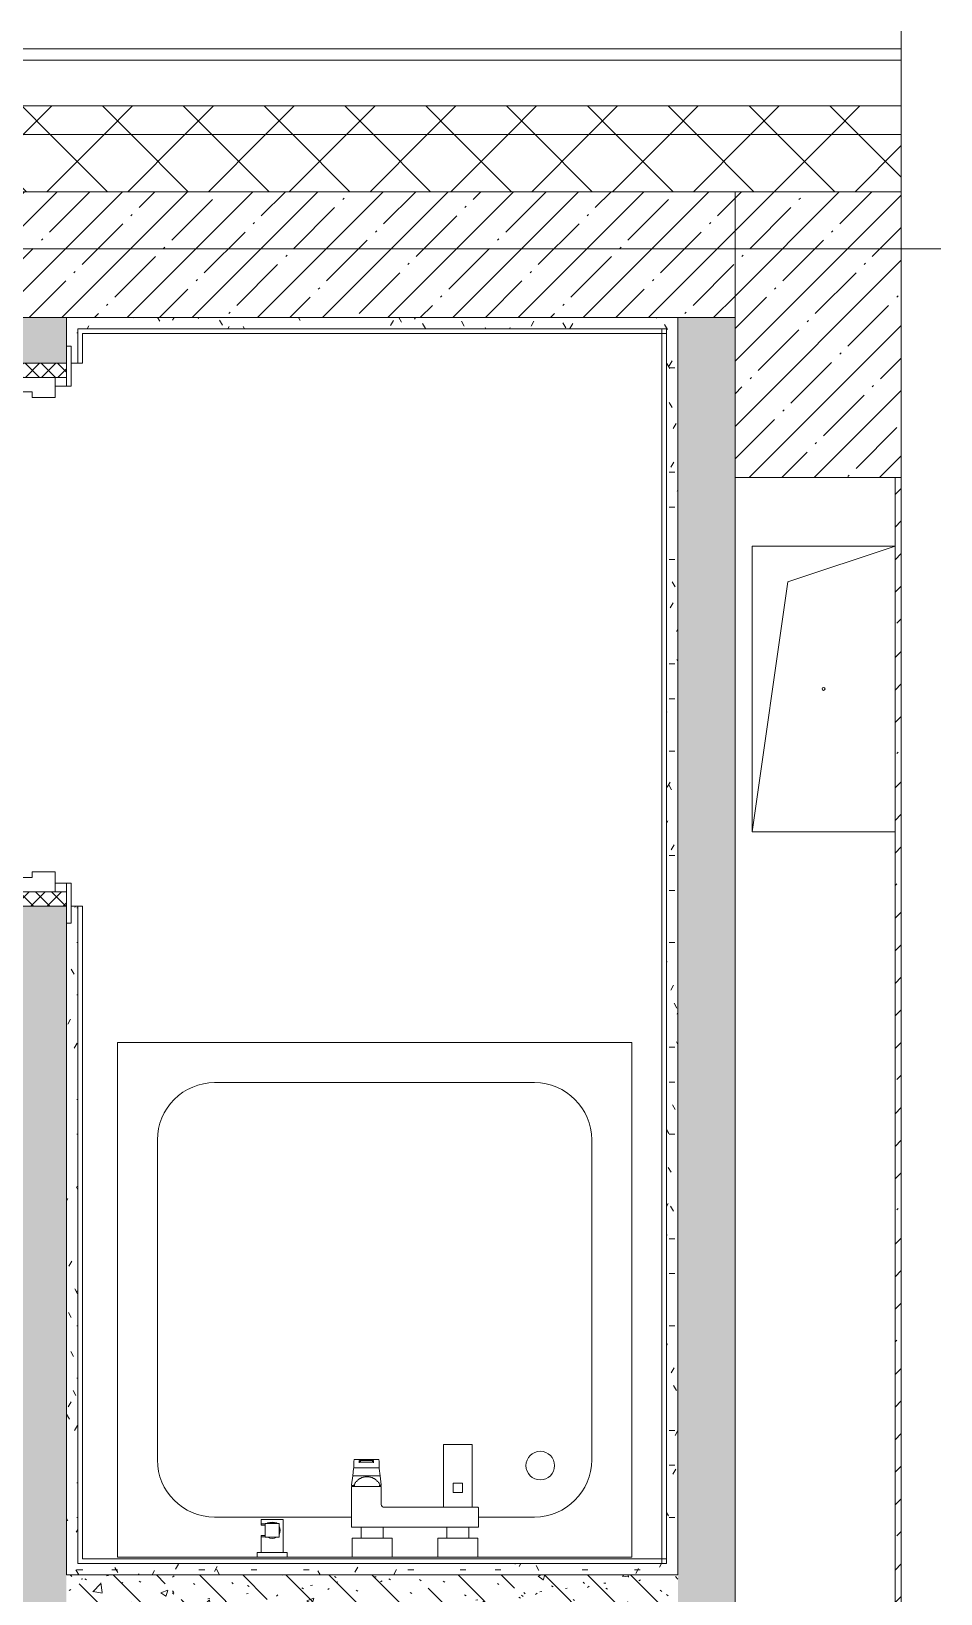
# Model space of a CAD drawing. Header units: millimetres. Extents: x 35840 to 252964, y -8553 to 29000.
# Drawn here: x 82968 to 84560, y 24647 to 27381 of the extents above; entities that cross this region are included whole.
import ezdxf

# ---------------------------------------------------------------- set-up
doc = ezdxf.new("R2010")
doc.units = ezdxf.units.MM
for name, color, linetype, lineweight in [('A-DETL-GENF', 7, 'Continuous', 9), ('A-DOOR', 7, 'Continuous', 9), ('A-DOOR-FRAM-2', 7, 'Continuous', 9), ('A-GENM', 7, 'Continuous', 9), ('A-WALL', 7, 'Continuous', 9), ('I-WALL', 7, 'Continuous', 9), ('S-COLS', 7, 'Continuous', 9), ('Оси', 7, 'Continuous', 9)]:
    doc.layers.add(name, color=color, linetype=linetype, lineweight=lineweight)
for name, color, linetype, lineweight, true_color in [('A-DOOR-1', 7, 'Continuous', 9, 0xc0c0c0), ('A-DOOR-FRAM-1', 7, 'Continuous', 9, 0xc0c0c0), ('A-WALL-1', 9, 'Continuous', 9, 0x808080), ('A-WALL-FNSH-1', 9, 'Continuous', 9, 0x808080), ('P-SANR-FIXT-1', 9, 'Continuous', 13, 0x808080)]:
    doc.layers.add(name, color=color, linetype=linetype, lineweight=lineweight, true_color=true_color)
pattern_1 = [(45, (600, 0), (-57.02463, 57.02463), []), (45, (657.025, 0), (-57.02463, 57.02463), [100.806, -20.161, 3.353, -16.808])]
pattern_2 = [(135, (600, 0), (-75.43415, -75.43415), [106.68, -17.78, 3.556, -17.78]), (135, (600, 75.39), (-75.43415, -75.43415), []), (50, (600, 0), (127.52922, -11.15758), [13.335, -146.685]), (355, (600, 0), (-24.66966, 133.74002), [10.668, -117.348]), (100.451, (610.63, -0.93), (102.85973, 122.58178), [11.333, -124.663]), (46.184, (600, 35.56), (189.75516, -29.43036), [20.002, -220.027]), (96.636, (615.81, 33.1), (166.1822, 173.1996), [17, -186.995]), (351.184, (600, 35.56), (166.18393, 173.19757), [16.002, -176.022]), (21, (617.78, 26.67), (106.13027, -71.58603), [13.335, -146.685]), (326, (617.78, 26.67), (43.26188, 128.93175), [10.668, -117.348]), (71.451, (626.62, 20.7), (149.39198, 57.34505), [11.333, -124.663]), (37.5, (600, 0), (2.162228, 59.188357), [3.353, -112.573, 3.353, -115.773, -117.792]), (37.5, (600, 0), (2.162228, 59.188357), [-235.052, 3.353, -114.44]), (7.5, (600, 0), (46.773857, 70.126152), [3.353, -64.567, 3.353, -109.906, -44.894]), (7.5, (600, 0), (46.773857, 70.126152), [-181.178, 3.353, -41.542]), (327.5, (560.35, 0), (94.91367, -4.010093), [3.353, -41.097, 3.353, -135.331, -184.023]), (327.5, (560.35, 0), (94.91367, -4.010093), [-183.134, 3.353, -180.67]), (317.5, (542.57, 0), (103.69057, 17.79882), [3.353, -54.432, 3.353, -88.748, -130.683]), (317.5, (542.57, 0), (103.69057, 17.79882), [-149.885, 3.353, -127.33])]
pattern_3 = [(45, (600, 0), (-70.71068, 70.71068), []), (135, (600, 0), (-70.71068, -70.71068), [])]
pattern_4 = [(0, (600, 0), (121.92, 30.48), [10.058, -81.382, 10.058, -81.382, -487.68]), (0, (600, 0), (121.92, 30.48), [-182.88, 10.058, -172.822, 10.058, -81.382, -213.36]), (0, (600, 0), (121.92, 30.48), [-457.2, 10.058, -50.902, 10.058, -142.342]), (120, (645.72, 15.24), (-87.356454, 90.345817), [10.058, -81.382, 10.058, -81.382, -487.68]), (120, (645.72, 15.24), (-87.356454, 90.345817), [-182.88, 10.058, -172.822, 10.058, -81.382, -213.36]), (120, (645.72, 15.24), (-87.356454, 90.345817), [-457.2, 10.058, -50.902, 10.058, -142.342]), (240, (660.96, 76.2), (-34.563546, -120.825817), [10.058, -81.382, 10.058, -81.382, -487.68]), (240, (660.96, 76.2), (-34.563546, -120.825817), [-182.88, 10.058, -172.822, 10.058, -81.382, -213.36]), (240, (660.96, 76.2), (-34.563546, -120.825817), [-457.2, 10.058, -50.902, 10.058, -142.342])]

# ---------------------------------------------------------------- blocks, each defined once
blk = doc.blocks.new('110_Дверь_СКБ_1Ст_Внутренняя1 - Д-7_л__950x2100h_Туалет-32089464-План расстановки мебели и оборудования 1 этажа в осях 12-23')
at = {"layer": 'A-DOOR'}
h = blk.add_hatch(dxfattribs=at)
h.set_pattern_fill('FP_23', color=256, style=0, pattern_type=2)
h.set_pattern_definition([(135, (1826.41, 114.685), (-14.14214, -14.14214), []), (225, (1826.41, 114.685), (14.14214, -14.14214), [])])
h.paths.add_polyline_path([(462.5, -50), (487.5, -50), (487.5, 50), (462.5, 50)])
at = {"layer": 'A-DOOR-FRAM-2'}
h = blk.add_hatch(dxfattribs=at)
h.set_pattern_fill('FP_24', color=256, style=0, pattern_type=2)
h.set_pattern_definition([(45, (-296.384, 114.685), (-14.1421, 14.1421), []), (135, (-296.384, 114.685), (-14.1421, -14.1421), [])])
h.paths.add_polyline_path([(-462.5, -50), (-437.5, -50), (-437.5, 50), (-462.5, 50)])
at = {"layer": 'A-DOOR-1'}
for p, q in [((437.5, 900), (397.5, 900)), ((397.5, 900), (397.5, 50)), ((437.5, 50), (437.5, 900)), ((397.5, 50), (437.5, 50))]:
    blk.add_line(p, q, dxfattribs=at)
blk.add_arc((437.5, 50), 850, 90, 180, dxfattribs=at)
at = {"layer": 'A-DOOR-FRAM-1'}
for p, q in [((-422.5, 58), (-492.5, 58)), ((-492.5, 58), (-492.5, 50)), ((-422.5, 50), (-422.5, 58)), ((517.5, 58), (447.5, 58)), ((447.5, 58), (447.5, 50)), ((517.5, 50), (517.5, 58)), ((-492.5, 50), (-422.5, 50)), ((-437.5, 50), (-462.5, 50)), ((-462.5, 50), (-462.5, -50)), ((-412.5, 50), (-437.5, 50)), ((-437.5, 50), (-437.5, -30)), ((-437.5, -50), (-437.5, 50)), ((-422.5, 50), (-437.5, 50)), ((-437.5, 50), (-437.5, 49)), ((-437.5, 49), (-422.5, 49)), ((-422.5, 49), (-422.5, 50)), ((-412.5, 10), (-412.5, 50)), ((437.5, 50), (437.5, 10)), ((462.5, 50), (437.5, 50)), ((462.5, 50), (447.5, 50)), ((447.5, 50), (447.5, 49)), ((447.5, 50), (517.5, 50)), ((447.5, 49), (462.5, 49)), ((462.5, -30), (462.5, 50)), ((487.5, 50), (462.5, 50)), ((462.5, 50), (462.5, -50)), ((462.5, 49), (462.5, 50)), ((487.5, -50), (487.5, 50)), ((-402.5, 10), (-412.5, 10)), ((-402.5, -30), (-402.5, 10)), ((437.5, 10), (427.5, 10)), ((427.5, 10), (427.5, -30)), ((-422.5, -50), (-492.5, -50)), ((-492.5, -50), (-492.5, -58)), ((-462.5, -50), (-437.5, -50)), ((-437.5, -30), (-402.5, -30)), ((-422.5, -30), (-437.5, -30)), ((-437.5, -30), (-437.5, -50)), ((-437.5, -50), (-422.5, -50)), ((-422.5, -50), (-422.5, -30)), ((-422.5, -58), (-422.5, -50)), ((427.5, -30), (462.5, -30)), ((462.5, -30), (447.5, -30)), ((447.5, -30), (447.5, -50)), ((447.5, -50), (462.5, -50)), ((517.5, -50), (447.5, -50)), ((447.5, -50), (447.5, -58)), ((462.5, -50), (462.5, -30)), ((462.5, -50), (487.5, -50)), ((517.5, -58), (517.5, -50)), ((-492.5, -58), (-422.5, -58)), ((447.5, -58), (517.5, -58))]:
    blk.add_line(p, q, dxfattribs=at)
blk = doc.blocks.new('SND_Aquanet_Душевой поддон_HX108_Квадратный_С опорами_Сантехкомплект__$ - 900х900-18627870-План расстановки мебели и оборудования 1 этажа в осях 12-23')
at = {"layer": 'P-SANR-FIXT-1'}
for p, q in [((-180.8, 450), (-450, 450)), ((-450, 450), (-450, -450)), ((-30.8, 450), (-110.8, 450)), ((154.8, 450), (39.2, 450)), ((450, 450), (203.6, 450)), ((450, -450), (450, 450)), ((-280, 380), (-181.8, 380)), ((40.2, 380), (280, 380)), ((-380, -280), (-380, 280)), ((380, 280), (380, -280)), ((280, -380), (-280, -380)), ((-450, -450), (450, -450))]:
    blk.add_line(p, q, dxfattribs=at)
for centre, radius, start, end in [((-280, 280), 100, 90, 180), ((280, 280), 100, 0, 90), ((-290, 290), 25, 90, 270), ((-290, 290), 25, 270, 90), ((-280, -280), 100, 180, 270), ((280, -280), 100, 270, 0)]:
    blk.add_arc(centre, radius, start, end, dxfattribs=at)
blk = doc.blocks.new('GM_Отверстие прямоугольное _в плите_ - Отверстие-21613015-План расстановки мебели и оборудования 1 этажа в осях 12-23')
at = {"layer": 'A-GENM'}
for p, q in [((-125, -250), (-125, 250)), ((-125, 250), (125, 250)), ((125, 250), (-125, 250)), ((-125, 250), (-125, -250)), ((-62.5, 187.5), (125, 250)), ((-125, -250), (-62.5, 187.5)), ((125, -250), (-125, -250)), ((-125, -250), (125, -250))]:
    blk.add_line(p, q, dxfattribs=at)
for start, end in [(360, 180), (180, 360)]:
    blk.add_arc((0, 0), 2.5, start, end, dxfattribs=at)
blk = doc.blocks.new('Смеситель для ванны с душевым гарнитуром - Смеситель для ванны с душевым гарнитуром-V245-План расстановки мебели и оборудования 1 этажа в осях 12-23')
at = {"layer": 'P-SANR-FIXT-1'}
for p, q in [((83690, 24907.8), (83690, 24798.3)), ((83739.5, 24908.3), (83690.5, 24908.3)), ((83740, 24798.3), (83740, 24907.8)), ((83533.5, 24882.1), (83533, 24878.6)), ((83533, 24878.6), (83533, 24869.8)), ((83533.5, 24882.1), (83576.5, 24882.1)), ((83542.5, 24877.5), (83542.5, 24879.9)), ((83544.6, 24878.1), (83542.5, 24878.1)), ((83544.6, 24880.2), (83565.4, 24880.2)), ((83544.6, 24880.2), (83544.6, 24877.2)), ((83565.4, 24880.2), (83565.4, 24877.2)), ((83567.5, 24878.1), (83565.4, 24878.1)), ((83567.5, 24879.9), (83567.5, 24877.5)), ((83577, 24878.6), (83576.5, 24882.1)), ((83577, 24869.8), (83577, 24878.6)), ((83531, 24853), (83529.1, 24837.4)), ((83532.6, 24865.9), (83531, 24853)), ((83579, 24853), (83531, 24853)), ((83532.8, 24867.4), (83532.6, 24865.9)), ((83533.1, 24869.8), (83532.8, 24867.4)), ((83577.2, 24867.4), (83532.8, 24867.4)), ((83542.5, 24877.5), (83542.5, 24876)), ((83542.5, 24877.5), (83542.5, 24875.9)), ((83565.4, 24877.2), (83544.6, 24877.2)), ((83567.5, 24877.5), (83567.5, 24875.9)), ((83567.5, 24876), (83567.5, 24877.5)), ((83577.2, 24867.4), (83577, 24869.8)), ((83577.4, 24865.9), (83577.2, 24867.4)), ((83579, 24853), (83577.4, 24865.9)), ((83580.9, 24837.4), (83579, 24853)), ((83529, 24833.8), (83529, 24764.3)), ((83529, 24833.8), (83529, 24764.3)), ((83529.1, 24836.6), (83529.1, 24837.4)), ((83529.1, 24836.6), (83534.7, 24836.6)), ((83580, 24834.8), (83530, 24834.8)), ((83580, 24834.8), (83530, 24834.8)), ((83577.5, 24836.6), (83580.9, 24836.6)), ((83580.9, 24837.4), (83580.9, 24836.6)), ((83581, 24803.3), (83581, 24833.8)), ((83581, 24803.3), (83581, 24833.8)), ((83707, 24840.3), (83707, 24824.3)), ((83707.5, 24840.3), (83707, 24840.3)), ((83707, 24840.3), (83707.5, 24840.3)), ((83707.5, 24824.3), (83707, 24824.3)), ((83707, 24824.3), (83707.5, 24824.3)), ((83707.5, 24840.3), (83722.5, 24840.3)), ((83722.5, 24824.3), (83707.5, 24824.3)), ((83722.5, 24840.3), (83723, 24840.3)), ((83723, 24840.3), (83722.5, 24840.3)), ((83722.5, 24824.3), (83723, 24824.3)), ((83723, 24824.3), (83722.5, 24824.3)), ((83723, 24824.3), (83723, 24840.3)), ((83750, 24798.3), (83586, 24798.3)), ((83750, 24798.3), (83586, 24798.3)), ((83751, 24764.3), (83751, 24797.3)), ((83751, 24764.3), (83751, 24797.3)), ((83409.2, 24777), (83370.7, 24777)), ((83370.7, 24777), (83370.7, 24769.5)), ((83378, 24769.5), (83370.7, 24769.5)), ((83370.7, 24769.5), (83370.7, 24767.3)), ((83370.7, 24769.5), (83378, 24769.5)), ((83402, 24769.8), (83378, 24769.8)), ((83378, 24769.8), (83378, 24745.8)), ((83381.6, 24771.3), (83381.6, 24769.8)), ((83381.6, 24771.3), (83381.6, 24769.8)), ((83381.6, 24771.3), (83381.6, 24769.8)), ((83381.6, 24771.3), (83381.6, 24769.8)), ((83381.6, 24771.3), (83381.6, 24769.8)), ((83381.6, 24771.3), (83381.6, 24769.8)), ((83381.6, 24771.3), (83381.6, 24769.8)), ((83381.6, 24771.3), (83381.6, 24769.8)), ((83381.6, 24771.3), (83384.8, 24771.3)), ((83384.8, 24771.3), (83381.6, 24771.3)), ((83381.6, 24771.3), (83384.8, 24771.3)), ((83384.8, 24771.3), (83381.6, 24771.3)), ((83381.6, 24771.3), (83384.8, 24771.3)), ((83384.8, 24771.3), (83381.6, 24771.3)), ((83381.6, 24771.3), (83384.8, 24771.3)), ((83384.8, 24771.3), (83381.6, 24771.3)), ((83381.6, 24771.3), (83384.8, 24771.3)), ((83384.8, 24771.3), (83381.6, 24771.3)), ((83381.6, 24771.3), (83384.8, 24771.3)), ((83384.8, 24771.3), (83381.6, 24771.3)), ((83381.6, 24771.3), (83384.8, 24771.3)), ((83384.8, 24771.3), (83381.6, 24771.3)), ((83381.6, 24771.3), (83384.8, 24771.3)), ((83384.8, 24771.3), (83381.6, 24771.3)), ((83384.8, 24769.8), (83384.8, 24771.3)), ((83384.8, 24769.8), (83384.8, 24771.3)), ((83384.8, 24769.8), (83384.8, 24771.3)), ((83384.8, 24769.8), (83384.8, 24771.3)), ((83384.8, 24769.8), (83384.8, 24771.3)), ((83384.8, 24769.8), (83384.8, 24771.3)), ((83384.8, 24769.8), (83384.8, 24771.3)), ((83384.8, 24769.8), (83384.8, 24771.3)), ((83386.1, 24771.3), (83386.1, 24769.8)), ((83386.1, 24771.3), (83386.1, 24769.8)), ((83386.1, 24771.3), (83386.1, 24769.8)), ((83386.1, 24771.3), (83386.1, 24769.8)), ((83386.1, 24771.3), (83386.1, 24769.8)), ((83386.1, 24771.3), (83386.1, 24769.8)), ((83386.1, 24771.3), (83386.1, 24769.8)), ((83386.1, 24771.3), (83386.1, 24769.8)), ((83386.1, 24771.3), (83389.4, 24771.3)), ((83389.4, 24771.3), (83386.1, 24771.3)), ((83386.1, 24771.3), (83389.4, 24771.3)), ((83389.4, 24771.3), (83386.1, 24771.3)), ((83386.1, 24771.3), (83389.4, 24771.3)), ((83389.4, 24771.3), (83386.1, 24771.3)), ((83386.1, 24771.3), (83389.4, 24771.3)), ((83389.4, 24771.3), (83386.1, 24771.3)), ((83386.1, 24771.3), (83389.4, 24771.3)), ((83389.4, 24771.3), (83386.1, 24771.3)), ((83386.1, 24771.3), (83389.4, 24771.3)), ((83389.4, 24771.3), (83386.1, 24771.3)), ((83386.1, 24771.3), (83389.4, 24771.3)), ((83389.4, 24771.3), (83386.1, 24771.3)), ((83386.1, 24771.3), (83389.4, 24771.3)), ((83389.4, 24771.3), (83386.1, 24771.3)), ((83389.4, 24769.8), (83389.4, 24771.3)), ((83389.4, 24769.8), (83389.4, 24771.3)), ((83389.4, 24769.8), (83389.4, 24771.3)), ((83389.4, 24769.8), (83389.4, 24771.3)), ((83389.4, 24769.8), (83389.4, 24771.3)), ((83389.4, 24769.8), (83389.4, 24771.3)), ((83389.4, 24769.8), (83389.4, 24771.3)), ((83389.4, 24769.8), (83389.4, 24771.3)), ((83390.6, 24771.3), (83390.6, 24769.8)), ((83390.6, 24771.3), (83390.6, 24769.8)), ((83390.6, 24771.3), (83390.6, 24769.8)), ((83390.6, 24771.3), (83390.6, 24769.8)), ((83390.6, 24771.3), (83390.6, 24769.8)), ((83390.6, 24771.3), (83390.6, 24769.8)), ((83390.6, 24771.3), (83390.6, 24769.8)), ((83390.6, 24771.3), (83390.6, 24769.8)), ((83390.6, 24771.3), (83393.9, 24771.3)), ((83393.9, 24771.3), (83390.6, 24771.3)), ((83390.6, 24771.3), (83393.9, 24771.3)), ((83393.9, 24771.3), (83390.6, 24771.3)), ((83390.6, 24771.3), (83393.9, 24771.3)), ((83393.9, 24771.3), (83390.6, 24771.3)), ((83390.6, 24771.3), (83393.9, 24771.3)), ((83393.9, 24771.3), (83390.6, 24771.3)), ((83390.6, 24771.3), (83393.9, 24771.3)), ((83393.9, 24771.3), (83390.6, 24771.3)), ((83390.6, 24771.3), (83393.9, 24771.3)), ((83393.9, 24771.3), (83390.6, 24771.3)), ((83390.6, 24771.3), (83393.9, 24771.3)), ((83393.9, 24771.3), (83390.6, 24771.3)), ((83390.6, 24771.3), (83393.9, 24771.3)), ((83393.9, 24771.3), (83390.6, 24771.3)), ((83393.9, 24769.8), (83393.9, 24771.3)), ((83393.9, 24769.8), (83393.9, 24771.3)), ((83393.9, 24769.8), (83393.9, 24771.3)), ((83393.9, 24769.8), (83393.9, 24771.3)), ((83393.9, 24769.8), (83393.9, 24771.3)), ((83393.9, 24769.8), (83393.9, 24771.3)), ((83393.9, 24769.8), (83393.9, 24771.3)), ((83393.9, 24769.8), (83393.9, 24771.3)), ((83395.2, 24771.3), (83395.2, 24769.8)), ((83395.2, 24771.3), (83395.2, 24769.8)), ((83395.2, 24771.3), (83395.2, 24769.8)), ((83395.2, 24771.3), (83395.2, 24769.8)), ((83395.2, 24771.3), (83395.2, 24769.8)), ((83395.2, 24771.3), (83395.2, 24769.8)), ((83395.2, 24771.3), (83395.2, 24769.8)), ((83395.2, 24771.3), (83395.2, 24769.8)), ((83395.2, 24771.3), (83398.4, 24771.3)), ((83398.4, 24771.3), (83395.2, 24771.3)), ((83395.2, 24771.3), (83398.4, 24771.3)), ((83398.4, 24771.3), (83395.2, 24771.3)), ((83395.2, 24771.3), (83398.4, 24771.3)), ((83398.4, 24771.3), (83395.2, 24771.3)), ((83395.2, 24771.3), (83398.4, 24771.3)), ((83398.4, 24771.3), (83395.2, 24771.3)), ((83395.2, 24771.3), (83398.4, 24771.3)), ((83398.4, 24771.3), (83395.2, 24771.3)), ((83395.2, 24771.3), (83398.4, 24771.3)), ((83398.4, 24771.3), (83395.2, 24771.3)), ((83395.2, 24771.3), (83398.4, 24771.3)), ((83398.4, 24771.3), (83395.2, 24771.3)), ((83395.2, 24771.3), (83398.4, 24771.3)), ((83398.4, 24771.3), (83395.2, 24771.3)), ((83398.4, 24769.8), (83398.4, 24771.3)), ((83398.4, 24769.8), (83398.4, 24771.3)), ((83398.4, 24769.8), (83398.4, 24771.3)), ((83398.4, 24769.8), (83398.4, 24771.3)), ((83398.4, 24769.8), (83398.4, 24771.3)), ((83398.4, 24769.8), (83398.4, 24771.3)), ((83398.4, 24769.8), (83398.4, 24771.3)), ((83398.4, 24769.8), (83398.4, 24771.3)), ((83402, 24745.8), (83402, 24769.8)), ((83409.2, 24719), (83409.2, 24777)), ((83370.7, 24748.3), (83370.7, 24746.3)), ((83370.7, 24746.3), (83378, 24746.3)), ((83378, 24746.3), (83370.7, 24746.3)), ((83370.7, 24746.3), (83370.7, 24719)), ((83371.2, 24766.8), (83378, 24766.8)), ((83378, 24748.8), (83371.2, 24748.8)), ((83378, 24745.8), (83402, 24745.8)), ((83530, 24763.3), (83750, 24763.3)), ((83530, 24763.3), (83750, 24763.3)), ((83530, 24744), (83600, 24744)), ((83530, 24744), (83530, 24711)), ((83530, 24744), (83600, 24744)), ((83530, 24744), (83530, 24711)), ((83545.7, 24763.3), (83545.7, 24744)), ((83584.2, 24744), (83584.2, 24763.3)), ((83600, 24711), (83600, 24744)), ((83600, 24711), (83600, 24744)), ((83680, 24744), (83750, 24744)), ((83680, 24744), (83680, 24711)), ((83680, 24744), (83750, 24744)), ((83680, 24744), (83680, 24711)), ((83695.7, 24763.3), (83695.7, 24744)), ((83734.2, 24744), (83734.2, 24763.3)), ((83750, 24711), (83750, 24744)), ((83750, 24711), (83750, 24744)), ((83364, 24719), (83364, 24711)), ((83365.6, 24719), (83364, 24719)), ((83364, 24719), (83365.6, 24719)), ((83365.6, 24719), (83414.4, 24719)), ((83414.4, 24719), (83416, 24719)), ((83416, 24719), (83414.4, 24719)), ((83416, 24711), (83416, 24719)), ((83365.6, 24711), (83364, 24711)), ((83364, 24711), (83365.6, 24711)), ((83414.4, 24711), (83365.6, 24711)), ((83414.4, 24711), (83416, 24711)), ((83416, 24711), (83414.4, 24711)), ((83600, 24711), (83530, 24711)), ((83600, 24711), (83530, 24711)), ((83750, 24711), (83680, 24711)), ((83750, 24711), (83680, 24711))]:
    blk.add_line(p, q, dxfattribs=at)
at = {"layer": 'P-SANR-FIXT-1', "flags": 128}
for points in [[(83542.6, 24880), (83542.7, 24880), (83543, 24880.1), (83543.3, 24880.1), (83543.7, 24880.2), (83544.2, 24880.2), (83544.6, 24880.2)], [(83565.4, 24880.2), (83565.8, 24880.2), (83566.3, 24880.2), (83566.7, 24880.1), (83567, 24880.1), (83567.3, 24880), (83567.4, 24880)], [(83532.3, 24834.8), (83532.7, 24835.7), (83533.1, 24836.7), (83533.5, 24837.6), (83533.9, 24838.5), (83534.4, 24839.3), (83535, 24840.2), (83535.5, 24841), (83536.1, 24841.8), (83536.7, 24842.6), (83537.4, 24843.4), (83538.1, 24844.1), (83538.8, 24844.8), (83539.5, 24845.5), (83540.3, 24846.1), (83541.1, 24846.7), (83541.9, 24847.3), (83542.7, 24847.9), (83543.6, 24848.4), (83544.4, 24848.9), (83545.3, 24849.3), (83546.2, 24849.7), (83547.2, 24850.1), (83548.1, 24850.4), (83549.1, 24850.7), (83550, 24851), (83551, 24851.2), (83552, 24851.4), (83553, 24851.5), (83554, 24851.6), (83555, 24851.7), (83556, 24851.7)], [(83544.6, 24877.2), (83544.2, 24877.2), (83543.7, 24877.2), (83543.3, 24877.3), (83543, 24877.3), (83542.7, 24877.3), (83542.6, 24877.4), (83542.5, 24877.5)], [(83557, 24851.7), (83558, 24851.6), (83559, 24851.5), (83560, 24851.4), (83561, 24851.2), (83561.9, 24851), (83562.9, 24850.7), (83563.9, 24850.4), (83564.8, 24850.1), (83565.7, 24849.7), (83566.6, 24849.3), (83567.5, 24848.9), (83568.4, 24848.4), (83569.3, 24847.9), (83570.1, 24847.3), (83570.9, 24846.8), (83571.7, 24846.1), (83572.5, 24845.5), (83573.2, 24844.8), (83573.9, 24844.1), (83574.6, 24843.4), (83575.3, 24842.6), (83575.9, 24841.8), (83576.5, 24841), (83577, 24840.2), (83577.6, 24839.4), (83578, 24838.5), (83578.5, 24837.6), (83578.9, 24836.7), (83579.3, 24835.8), (83579.6, 24834.8)], [(83567.5, 24877.5), (83567.4, 24877.4), (83567.3, 24877.3), (83567, 24877.3), (83566.7, 24877.3), (83566.3, 24877.2), (83565.8, 24877.2), (83565.4, 24877.2)]]:
    blk.add_lwpolyline(points, dxfattribs=at)
at = {"layer": 'P-SANR-FIXT-1'}
for centre, radius, start, end in [((83690.5, 24907.8), 0.5, 90, 180), ((83739.5, 24907.8), 0.5, 0, 90), ((83530, 24833.8), 1, 90, 180), ((83530, 24833.8), 1, 90, 180), ((83580, 24833.8), 1, 0, 90), ((83580, 24833.8), 1, 0, 90), ((83586, 24803.3), 5, 180, 270), ((83586, 24803.3), 5, 180, 270), ((83750, 24797.3), 1, 0, 90), ((83750, 24797.3), 1, 0, 90), ((83390, 24757.8), 14.2, 58.3082, 122.0443), ((83390, 24757.8), 14.2, 58.3082, 122.0443), ((83371.2, 24767.3), 0.5, 180, 270), ((83371.2, 24748.3), 0.5, 90, 180), ((83390, 24757.8), 14.2, 238.1524, 301.7439), ((83390, 24757.8), 14.2, 238.1524, 301.7439), ((83390, 24757.8), 14.2, 328.2631, 31.8541), ((83390, 24757.8), 14.2, 328.2631, 31.8541), ((83530, 24764.3), 1, 180, 270), ((83530, 24764.3), 1, 180, 270), ((83750, 24764.3), 1, 270, 0), ((83750, 24764.3), 1, 270, 0)]:
    blk.add_arc(centre, radius, start, end, dxfattribs=at)
blk = doc.blocks.new('DET_L_Линия разрыва - М100-30654842-План расстановки мебели и оборудования 1 этажа в осях 12-23')
at = {"layer": 'A-DETL-GENF'}
blk.add_line((24079.7, 0), (12339.9, 0), dxfattribs=at)

msp = doc.modelspace()

# ---------------------------------------------------------------- hatches: boundary and pattern name
at = {"layer": 'A-WALL'}
h = msp.add_hatch(dxfattribs=at)
h.set_pattern_fill('FP_17', color=256, style=0, pattern_type=2)
h.set_pattern_definition(pattern_3)
h.paths.add_polyline_path([(84490.7, 27200), (84490.7, 27250), (80350, 27250), (80350, 27200), (83370.4, 27200)])
h.paths.add_polyline_path([(76848.4, 27200), (77250, 27200), (77250, 27250), (76350, 27250), (76350, 27200)])
h.paths.add_polyline_path([(74250, 27200), (74250, 27250), (72910, 27250), (72910, 27200), (73949.7, 27200)])
h.paths.add_polyline_path([(70810, 27200), (70810, 27250), (68210, 27250), (68210, 27200), (70326.3, 27200)])
h.paths.add_polyline_path([(67110, 27200), (67110, 27250), (66160, 27250), (66160, 27200), (66703, 27200)])
h.paths.add_polyline_path([(61060, 27200), (61060, 27250), (60005, 27250), (60005, 27200), (60180.9, 27200)])
h.paths.add_polyline_path([(57705, 27200), (57705, 27250), (56860, 27250), (56860, 27200), (57282.2, 27200)])
h.paths.add_polyline_path([(54383.5, 27200), (54760, 27200), (54760, 27250), (53860, 27250), (53860, 27200)])
h.paths.add_polyline_path([(51760, 27200), (51760, 27250), (50860, 27250), (50860, 27200), (51484.9, 27200)])
h.paths.add_polyline_path([(48586.2, 27200), (48760, 27200), (48760, 27250), (47660, 27250), (47660, 27200), (47861.5, 27200)])
h.paths.add_polyline_path([(44560, 27200), (44560, 27250), (42160, 27250), (42160, 27200), (44238.1, 27200)])
h = msp.add_hatch(dxfattribs=at)
h.set_pattern_fill('FP_17', color=256, style=0, pattern_type=2)
h.set_pattern_definition(pattern_3)
h.paths.add_polyline_path([(84490.7, 27100), (84490.7, 27200), (80350, 27200), (80350, 27100), (83370.4, 27100)])
h.paths.add_polyline_path([(77250, 27100), (77250, 27200), (76350, 27200), (76350, 27100), (76848.4, 27100)])
h.paths.add_polyline_path([(74250, 27100), (74250, 27200), (72910, 27200), (72910, 27100), (74040, 27100)])
h.paths.add_polyline_path([(70310, 27100), (70810, 27100), (70810, 27200), (68210, 27200), (68210, 27110), (68242, 27110), (68242, 27102), (68210, 27102), (68210, 27100), (68877, 27100)])
h.paths.add_polyline_path([(67060, 27100), (67110, 27100), (67110, 27102), (67078, 27102), (67078, 27110), (67110, 27110), (67110, 27200), (66160, 27200), (66160, 27100), (66760, 27100)])
h.paths.add_polyline_path([(60760, 27100), (61060, 27100), (61060, 27200), (60005, 27200), (60005, 27100), (60180.9, 27100)])
h.paths.add_polyline_path([(57282.2, 27100), (57705, 27100), (57705, 27200), (56860, 27200), (56860, 27100)])
h.paths.add_polyline_path([(54383.5, 27100), (54760, 27100), (54760, 27200), (53860, 27200), (53860, 27100), (54160, 27100)])
h.paths.add_polyline_path([(51760, 27100), (51760, 27200), (50860, 27200), (50860, 27100), (51484.9, 27100)])
h.paths.add_polyline_path([(48760, 27100), (48760, 27200), (47660, 27200), (47660, 27100), (48586.2, 27100)])
h.paths.add_polyline_path([(44560, 27100), (44560, 27200), (42160, 27200), (42160, 27100), (44238.1, 27100)])
at = {"layer": 'I-WALL'}
h = msp.add_hatch(dxfattribs=at)
h.set_pattern_fill('FP_1', color=256, style=0, pattern_type=2)
h.set_pattern_definition(pattern_1)
h.paths.add_polyline_path([(82930, 26880), (84200, 26880), (84200, 27100), (81150, 27100), (81150, 26880), (82645.8, 26880)])
h = msp.add_hatch(dxfattribs=at)
h.set_pattern_fill('FP_22', color=256, style=0, pattern_type=2)
h.set_pattern_definition(pattern_2)
h.paths.add_polyline_path([(83008.1, 23940), (83030, 23940), (83030, 25850), (82930, 25850), (82930, 23940)])
h.paths.add_polyline_path([(83030, 26800), (83030, 26880), (82930, 26880), (82930, 26800)])
h = msp.add_hatch(dxfattribs=at)
h.set_pattern_fill('FP_85', color=256, style=0, pattern_type=2)
h.set_pattern_definition(pattern_4)
h.paths.add_polyline_path([(83030, 24700), (83050, 24700), (83050, 25850), (83038, 25850), (83038, 25820), (83030, 25820), (83030, 25027.1)])
h.paths.add_polyline_path([(83038, 26800), (83050, 26800), (83050, 26880), (83030, 26880), (83030, 26830), (83038, 26830), (83038, 26820.8)])
h = msp.add_hatch(dxfattribs=at)
h.set_pattern_fill('FP_85', color=256, style=0, pattern_type=2)
h.set_pattern_definition(pattern_4)
h.paths.add_polyline_path([(84072, 26860), (84080, 26860), (84080, 26880), (83050, 26880), (83050, 26860), (83370.4, 26860)])
h = msp.add_hatch(dxfattribs=at)
h.set_pattern_fill('FP_85', color=256, style=0, pattern_type=2)
h.set_pattern_definition(pattern_4)
h.paths.add_polyline_path([(84080, 24700), (84100, 24700), (84100, 26880), (84080, 26880), (84080, 24708)])
h = msp.add_hatch(dxfattribs=at)
h.set_pattern_fill('FP_22', color=256, style=0, pattern_type=2)
h.set_pattern_definition(pattern_2)
h.paths.add_polyline_path([(84200, 21800), (84200, 26880), (84100, 26880), (84100, 21800)])
h = msp.add_hatch(dxfattribs=at)
h.set_pattern_fill('FP_1', color=256, style=0, pattern_type=2)
h.set_pattern_definition(pattern_1)
h.paths.add_polyline_path([(84490.7, 23200), (84490.7, 26600), (84480, 26600), (84480, 23200)])
h = msp.add_hatch(dxfattribs=at)
h.set_pattern_fill('FP_85', color=256, style=0, pattern_type=2)
h.set_pattern_definition(pattern_4)
h.paths.add_polyline_path([(84095.1, 24680), (84100, 24680), (84100, 24700), (83030, 24700), (83030, 24680), (83732.8, 24680)])
h = msp.add_hatch(dxfattribs=at)
h.set_pattern_fill('FP_22', color=256, style=0, pattern_type=2)
h.set_pattern_definition(pattern_2)
h.paths.add_polyline_path([(84100, 24580), (84100, 24680), (83030, 24680), (83030, 24580), (84095.1, 24580)])
at = {"layer": 'S-COLS'}
h = msp.add_hatch(dxfattribs=at)
h.set_pattern_fill('FP_1', color=256, style=0, pattern_type=2)
h.set_pattern_definition(pattern_1)
h.paths.add_polyline_path([(84200, 26600), (84490.7, 26600), (84490.7, 27100), (84200, 27100)])

# ---------------------------------------------------------------- linework, layer by layer
at = {"layer": 'A-WALL'}
for p, q in [((84490.7, 27330), (80350, 27330)), ((84490.7, 27250), (80350, 27250)), ((84490.7, 27200), (80350, 27200)), ((83030, 26830), (83030, 26880)), ((84080, 26860), (83050, 26860)), ((83050, 26860), (83050, 26800)), ((84080, 26860), (84080, 24700)), ((83050, 24700), (83050, 25850)), ((83030, 24680), (83030, 25820)), ((83050, 24700), (84080, 24700))]:
    msp.add_line(p, q, dxfattribs=at)
at = {"layer": 'A-WALL-1'}
for p, q in [((80350, 27100), (84490.7, 27100)), ((84200, 27100), (81150, 27100)), ((84200, 23200), (84200, 27100)), ((81150, 26880), (84100, 26880)), ((84200, 26880), (83030, 26880)), ((84100, 26880), (84100, 24680)), ((83038, 26800), (83050, 26800)), ((84480, 26600), (84480, 23200)), ((84490.7, 26600), (84480, 26600)), ((83050, 25850), (83038, 25850)), ((84100, 24680), (83030, 24680))]:
    msp.add_line(p, q, dxfattribs=at)
at = {"layer": 'A-WALL-FNSH-1'}
for p, q in [((84490.7, 27350), (80350, 27350)), ((83058, 26852), (84080, 26852)), ((83058, 26800), (83058, 26852)), ((84072, 26860), (84072, 24700)), ((83050, 26800), (83058, 26800)), ((83058, 25850), (83050, 25850)), ((83058, 24708), (83058, 25850)), ((84080, 24708), (83058, 24708))]:
    msp.add_line(p, q, dxfattribs=at)
at = {"layer": 'S-COLS'}
for p, q in [((84490.7, 27100), (84200, 27100)), ((84200, 27100), (84200, 26600)), ((84200, 26600), (84490.7, 26600))]:
    msp.add_line(p, q, dxfattribs=at)
at = {"layer": 'Оси'}
msp.add_line((82060, 27000), (84560, 27000), dxfattribs=at)

# ---------------------------------------------------------------- block references
at = {"layer": 'A-DETL-GENF', "rotation": 90.00000000000031}
msp.add_blockref('DET_L_Линия разрыва - М100-30654842-План расстановки мебели и оборудования 1 этажа в осях 12-23', (84490.7, 3301.1), dxfattribs=at)
at = {"layer": 'A-DOOR-1', "rotation": 90}
msp.add_blockref('110_Дверь_СКБ_1Ст_Внутренняя1 - Д-7_л__950x2100h_Туалет-32089464-План расстановки мебели и оборудования 1 этажа в осях 12-23', (82980, 26312.5), dxfattribs=at)
at = {"layer": 'A-GENM'}
msp.add_blockref('GM_Отверстие прямоугольное _в плите_ - Отверстие-21613015-План расстановки мебели и оборудования 1 этажа в осях 12-23', (84355, 26230), dxfattribs=at)
at = {"layer": 'P-SANR-FIXT-1', "rotation": 180}
msp.add_blockref('SND_Aquanet_Душевой поддон_HX108_Квадратный_С опорами_Сантехкомплект__$ - 900х900-18627870-План расстановки мебели и оборудования 1 этажа в осях 12-23', (83569.2, 25161.2), dxfattribs=at)
at = {"layer": 'P-SANR-FIXT-1'}
msp.add_blockref('Смеситель для ванны с душевым гарнитуром - Смеситель для ванны с душевым гарнитуром-V245-План расстановки мебели и оборудования 1 этажа в осях 12-23', (0, 0), dxfattribs=at)

doc.saveas('drawing.dxf')
